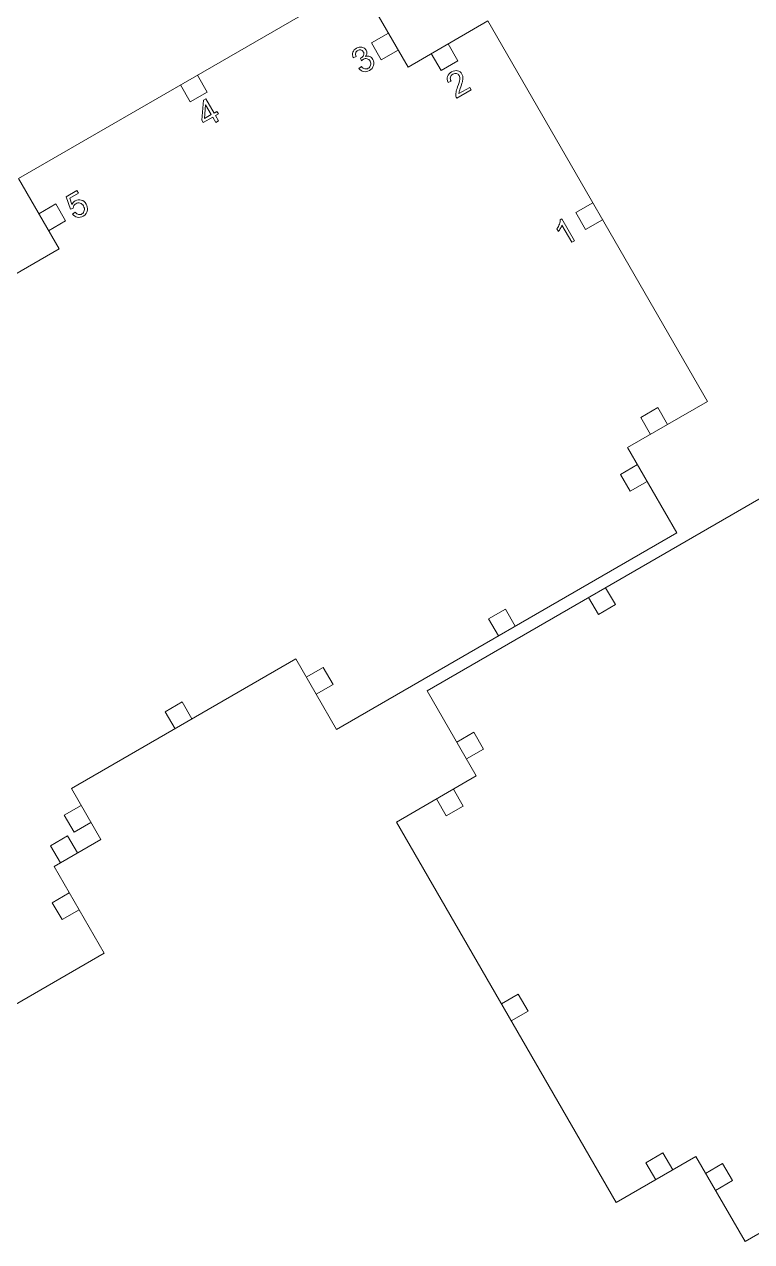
# Model space of a CAD drawing. Header units: millimetres. Extents: x -302 to 299, y -151 to 290.
# Drawn here: x -128.1 to 46.4, y -151.2 to 140.6 of the extents above; entities that cross this region are included whole.
import ezdxf

# ---------------------------------------------------------------- set-up
doc = ezdxf.new("R2010")
doc.units = ezdxf.units.MM
doc.header["$MEASUREMENT"] = 0
doc.layers.add('Layer 1', color=7, linetype='Continuous')

msp = doc.modelspace()

# ---------------------------------------------------------------- linework, layer by layer
at = {"layer": 'Layer 1', "lineweight": 9}
for points in [[(-120.9787, -61.2683), (-120.9787, -61.2683), (-109.7628, -54.7931), (-109.7628, -54.7931), (-109.7628, -54.7931), (-109.7628, -54.7931), (-116.7958, -42.611), (-116.7958, -42.611), (-116.7958, -42.611), (-116.7958, -42.611), (-62.9834, -11.5425), (-62.9834, -11.5425), (-62.9834, -11.5425), (-62.9834, -11.5425), (-53.2337, -28.4289), (-53.2337, -28.4289), (-53.2337, -28.4289), (-53.2337, -28.4289), (28.4301, 18.7195), (28.4301, 18.7195), (28.4301, 18.7195), (28.4301, 18.7195), (16.6431, 39.1354), (16.6431, 39.1354), (16.6431, 39.1354), (16.6431, 39.1354), (35.7993, 50.195), (35.7993, 50.195), (35.7993, 50.195), (35.7993, 50.195), (-16.8799, 141.4378), (-16.8799, 141.4378), (-16.8799, 141.4378), (-16.8799, 141.4378), (-36.0358, 130.3782), (-36.0358, 130.3782), (-36.0358, 130.3782), (-36.0358, 130.3782), (-47.8228, 150.7938), (-47.8228, 150.7938), (-47.8228, 150.7938), (-47.8228, 150.7938), (-129.4866, 103.6451), (-129.4866, 103.6451), (-129.4866, 103.6451), (-129.4866, 103.6451), (-119.7365, 86.7579), (-119.7365, 86.7579), (-119.7365, 86.7579), (-119.7365, 86.7579), (-173.5493, 55.6888), (-173.5493, 55.6888), (-173.5493, 55.6888), (-173.5493, 55.6888), (-180.5829, 67.8709), (-180.5829, 67.8709), (-180.5829, 67.8709), (-180.5829, 67.8709), (-191.7988, 61.3957), (-191.7988, 61.3957), (-191.7988, 61.3957), (-191.7988, 61.3957), (-203.8289, 82.2322), (-203.8289, 82.2322), (-203.8289, 82.2322), (-203.8289, 82.2322), (-302.1283, 25.479), (-302.1283, 25.479), (-302.1283, 25.479), (-302.1283, 25.479), (-285.6839, -3.0028), (-285.6839, -3.0028), (-285.6839, -3.0028), (-285.6839, -3.0028), (-300.8071, -11.7341), (-300.8071, -11.7341), (-300.8071, -11.7341), (-300.8071, -11.7341), (-238.8149, -119.1076), (-238.8149, -119.1076), (-238.8149, -119.1076), (-238.8149, -119.1076), (-223.692, -110.3764), (-223.692, -110.3764), (-223.692, -110.3764), (-223.692, -110.3764), (-207.248, -138.8579), (-207.248, -138.8579), (-207.248, -138.8579), (-207.248, -138.8579), (-108.9486, -82.1048), (-108.9486, -82.1048), (-108.9486, -82.1048), (-108.9486, -82.1048), (-120.9787, -61.2683), (-120.9787, -61.2683)], [(117.956, 60.8266), (117.956, 60.8266), (106.7401, 54.3514), (106.7401, 54.3514), (106.7401, 54.3514), (106.7401, 54.3514), (113.7731, 42.1693), (113.7731, 42.1693), (113.7731, 42.1693), (113.7731, 42.1693), (59.9607, 11.1008), (59.9607, 11.1008), (59.9607, 11.1008), (59.9607, 11.1008), (50.211, 27.9872), (50.211, 27.9872), (50.211, 27.9872), (50.211, 27.9872), (-31.4528, -19.1612), (-31.4528, -19.1612), (-31.4528, -19.1612), (-31.4528, -19.1612), (-19.6658, -39.5771), (-19.6658, -39.5771), (-19.6658, -39.5771), (-19.6658, -39.5771), (-38.822, -50.6367), (-38.822, -50.6367), (-38.822, -50.6367), (-38.822, -50.6367), (13.8572, -141.8795), (13.8572, -141.8795), (13.8572, -141.8795), (13.8572, -141.8795), (33.0131, -130.8199), (33.0131, -130.8199), (33.0131, -130.8199), (33.0131, -130.8199), (44.8001, -151.2355), (44.8001, -151.2355), (44.8001, -151.2355), (44.8001, -151.2355), (126.4639, -104.0868), (126.4639, -104.0868), (126.4639, -104.0868), (126.4639, -104.0868), (116.7138, -87.1996), (116.7138, -87.1996), (116.7138, -87.1996), (116.7138, -87.1996), (170.5266, -56.1305), (170.5266, -56.1305), (170.5266, -56.1305), (170.5266, -56.1305), (177.5602, -68.3126), (177.5602, -68.3126), (177.5602, -68.3126), (177.5602, -68.3126), (188.7761, -61.8374), (188.7761, -61.8374), (188.7761, -61.8374), (188.7761, -61.8374), (200.8062, -82.6739), (200.8062, -82.6739), (200.8062, -82.6739), (200.8062, -82.6739), (299.1056, -25.9207), (299.1056, -25.9207), (299.1056, -25.9207), (299.1056, -25.9207), (282.6612, 2.5611), (282.6612, 2.5611), (282.6612, 2.5611), (282.6612, 2.5611), (297.7844, 11.2924), (297.7844, 11.2924), (297.7844, 11.2924), (297.7844, 11.2924), (235.7922, 118.6659), (235.7922, 118.6659), (235.7922, 118.6659), (235.7922, 118.6659), (220.6693, 109.9347), (220.6693, 109.9347), (220.6693, 109.9347), (220.6693, 109.9347), (204.2253, 138.4162), (204.2253, 138.4162), (204.2253, 138.4162), (204.2253, 138.4162), (105.9259, 81.6631), (105.9259, 81.6631), (105.9259, 81.6631), (105.9259, 81.6631), (117.956, 60.8266), (117.956, 60.8266)]]:
    msp.add_open_spline(points, degree=3, knots=[0, 0, 0, 0, 0.04, 0.04, 0.04, 0.04, 0.08, 0.08, 0.08, 0.08, 0.12, 0.12, 0.12, 0.12, 0.16, 0.16, 0.16, 0.16, 0.2, 0.2, 0.2, 0.2, 0.24, 0.24, 0.24, 0.24, 0.28, 0.28, 0.28, 0.28, 0.32, 0.32, 0.32, 0.32, 0.36, 0.36, 0.36, 0.36, 0.4, 0.4, 0.4, 0.4, 0.44, 0.44, 0.44, 0.44, 0.48, 0.48, 0.48, 0.48, 0.52, 0.52, 0.52, 0.52, 0.56, 0.56, 0.56, 0.56, 0.6, 0.6, 0.6, 0.6, 0.64, 0.64, 0.64, 0.64, 0.68, 0.68, 0.68, 0.68, 0.72, 0.72, 0.72, 0.72, 0.76, 0.76, 0.76, 0.76, 0.8, 0.8, 0.8, 0.8, 0.84, 0.84, 0.84, 0.84, 0.88, 0.88, 0.88, 0.88, 0.92, 0.92, 0.92, 0.92, 1, 1, 1, 1], dxfattribs=at)
at = {"layer": 'Layer 1', "color": 250, "lineweight": 9}
for points in [[(-38.3808, 134.4396), (-38.3808, 134.4396), (-42.4502, 132.0901), (-42.4502, 132.0901), (-42.4502, 132.0901), (-42.4502, 132.0901), (-44.7997, 136.1596), (-44.7997, 136.1596), (-44.7997, 136.1596), (-44.7997, 136.1596), (-40.7303, 138.5091), (-40.7303, 138.5091)], [(-26.4132, 135.9337), (-26.4132, 135.9337), (-24.0637, 131.8642), (-24.0637, 131.8642), (-24.0637, 131.8642), (-24.0637, 131.8642), (-28.1332, 129.5147), (-28.1332, 129.5147), (-28.1332, 129.5147), (-28.1332, 129.5147), (-30.4827, 133.5842), (-30.4827, 133.5842)], [(-86.5592, 128.4292), (-86.5592, 128.4292), (-84.2097, 124.3597), (-84.2097, 124.3597), (-84.2097, 124.3597), (-84.2097, 124.3597), (-88.2791, 122.0102), (-88.2791, 122.0102), (-88.2791, 122.0102), (-88.2791, 122.0102), (-90.6286, 126.0797), (-90.6286, 126.0797)], [(-124.6115, 95.2015), (-124.6115, 95.2015), (-120.542, 97.551), (-120.542, 97.551), (-120.542, 97.551), (-120.542, 97.551), (-118.1925, 93.4815), (-118.1925, 93.4815), (-118.1925, 93.4815), (-118.1925, 93.4815), (-122.262, 91.132), (-122.262, 91.132)], [(10.6345, 93.7816), (10.6345, 93.7816), (6.565, 91.4321), (6.565, 91.4321), (6.565, 91.4321), (6.565, 91.4321), (4.2155, 95.5016), (4.2155, 95.5016), (4.2155, 95.5016), (4.2155, 95.5016), (8.285, 97.8511), (8.285, 97.8511)], [(22.1518, 42.3157), (22.1518, 42.3157), (19.8023, 46.3851), (19.8023, 46.3851), (19.8023, 46.3851), (19.8023, 46.3851), (23.8717, 48.7346), (23.8717, 48.7346), (23.8717, 48.7346), (23.8717, 48.7346), (26.2212, 44.6652), (26.2212, 44.6652)], [(21.3374, 31.0042), (21.3374, 31.0042), (17.2679, 28.6547), (17.2679, 28.6547), (17.2679, 28.6547), (17.2679, 28.6547), (14.9184, 32.7241), (14.9184, 32.7241), (14.9184, 32.7241), (14.9184, 32.7241), (18.9879, 35.0736), (18.9879, 35.0736)], [(11.353, 5.5526), (11.353, 5.5526), (13.7025, 1.4831), (13.7025, 1.4831), (13.7025, 1.4831), (13.7025, 1.4831), (9.633, -0.8664), (9.633, -0.8664), (9.633, -0.8664), (9.633, -0.8664), (7.2835, 3.2031), (7.2835, 3.2031)], [(-14.3757, -5.9943), (-14.3757, -5.9943), (-16.7252, -1.9248), (-16.7252, -1.9248), (-16.7252, -1.9248), (-16.7252, -1.9248), (-12.6557, 0.4247), (-12.6557, 0.4247), (-12.6557, 0.4247), (-12.6557, 0.4247), (-10.3062, -3.6448), (-10.3062, -3.6448)], [(-60.4577, -15.9167), (-60.4577, -15.9167), (-56.3883, -13.5672), (-56.3883, -13.5672), (-56.3883, -13.5672), (-56.3883, -13.5672), (-54.0388, -17.6366), (-54.0388, -17.6366), (-54.0388, -17.6366), (-54.0388, -17.6366), (-58.1082, -19.9861), (-58.1082, -19.9861)], [(-91.9457, -28.2682), (-91.9457, -28.2682), (-94.2952, -24.1988), (-94.2952, -24.1988), (-94.2952, -24.1988), (-94.2952, -24.1988), (-90.2258, -21.8493), (-90.2258, -21.8493), (-90.2258, -21.8493), (-90.2258, -21.8493), (-87.8763, -25.9187), (-87.8763, -25.9187)], [(-24.3601, -31.4459), (-24.3601, -31.4459), (-20.2906, -29.0964), (-20.2906, -29.0964), (-20.2906, -29.0964), (-20.2906, -29.0964), (-17.9411, -33.1659), (-17.9411, -33.1659), (-17.9411, -33.1659), (-17.9411, -33.1659), (-22.0106, -35.5154), (-22.0106, -35.5154)], [(-25.1745, -42.7574), (-25.1745, -42.7574), (-22.825, -46.8268), (-22.825, -46.8268), (-22.825, -46.8268), (-22.825, -46.8268), (-26.8944, -49.1763), (-26.8944, -49.1763), (-26.8944, -49.1763), (-26.8944, -49.1763), (-29.2439, -45.1069), (-29.2439, -45.1069)], [(-112.1033, -50.739), (-112.1033, -50.739), (-116.1727, -53.0885), (-116.1727, -53.0885), (-116.1727, -53.0885), (-116.1727, -53.0885), (-118.5222, -49.0191), (-118.5222, -49.0191), (-118.5222, -49.0191), (-118.5222, -49.0191), (-114.4528, -46.6696), (-114.4528, -46.6696)], [(-119.4401, -60.3801), (-119.4401, -60.3801), (-121.7896, -56.3106), (-121.7896, -56.3106), (-121.7896, -56.3106), (-121.7896, -56.3106), (-117.7201, -53.9611), (-117.7201, -53.9611), (-117.7201, -53.9611), (-117.7201, -53.9611), (-115.3706, -58.0306), (-115.3706, -58.0306)], [(-114.9638, -71.6867), (-114.9638, -71.6867), (-119.0332, -74.0362), (-119.0332, -74.0362), (-119.0332, -74.0362), (-119.0332, -74.0362), (-121.3827, -69.9667), (-121.3827, -69.9667), (-121.3827, -69.9667), (-121.3827, -69.9667), (-117.3133, -67.6172), (-117.3133, -67.6172)], [(-13.6572, -94.2233), (-13.6572, -94.2233), (-9.5877, -91.8738), (-9.5877, -91.8738), (-9.5877, -91.8738), (-9.5877, -91.8738), (-7.2382, -95.9433), (-7.2382, -95.9433), (-7.2382, -95.9433), (-7.2382, -95.9433), (-11.3077, -98.2928), (-11.3077, -98.2928)], [(23.3905, -136.3754), (23.3905, -136.3754), (21.041, -132.306), (21.041, -132.306), (21.041, -132.306), (21.041, -132.306), (25.1105, -129.9565), (25.1105, -129.9565), (25.1105, -129.9565), (25.1105, -129.9565), (27.46, -134.0259), (27.46, -134.0259)], [(35.3581, -134.8814), (35.3581, -134.8814), (39.4275, -132.5319), (39.4275, -132.5319), (39.4275, -132.5319), (39.4275, -132.5319), (41.777, -136.6013), (41.777, -136.6013), (41.777, -136.6013), (41.777, -136.6013), (37.7076, -138.9508), (37.7076, -138.9508)]]:
    msp.add_open_spline(points, degree=3, knots=[0, 0, 0, 0, 0.25, 0.25, 0.25, 0.25, 0.5, 0.5, 0.5, 0.5, 1, 1, 1, 1], dxfattribs=at)
at = {"layer": 'Layer 1', "color": 242, "lineweight": 9}
for points, knots in [([(-47.8323, 130.0571), (-47.8323, 130.0571), (-47.2377, 130.5145), (-47.2377, 130.5145), (-47.2377, 130.5145), (-46.9522, 130.1921), (-46.6746, 130.0021), (-46.4043, 129.943), (-46.4043, 129.943), (-46.1327, 129.8847), (-45.8699, 129.929), (-45.6145, 130.0764), (-45.6145, 130.0764), (-45.3114, 130.2514), (-45.1154, 130.5047), (-45.0278, 130.8356), (-45.0278, 130.8356), (-44.9414, 131.1657), (-44.9867, 131.4867), (-45.1659, 131.797), (-45.1659, 131.797), (-45.3366, 132.0928), (-45.5742, 132.2815), (-45.8781, 132.3618), (-45.8781, 132.3618), (-46.1832, 132.4415), (-46.4846, 132.3963), (-46.7827, 132.2241), (-46.7827, 132.2241), (-46.9049, 132.1536), (-47.0423, 132.0416), (-47.1957, 131.8895), (-47.1957, 131.8895), (-47.1957, 131.8895), (-47.4503, 132.4969), (-47.4503, 132.4969), (-47.4503, 132.4969), (-47.4047, 132.5168), (-47.3691, 132.5341), (-47.3421, 132.5496), (-47.3421, 132.5496), (-47.0684, 132.7077), (-46.8632, 132.9222), (-46.7257, 133.1922), (-46.7257, 133.1922), (-46.5883, 133.4622), (-46.606, 133.7469), (-46.7782, 134.0452), (-46.7782, 134.0452), (-46.9144, 134.281), (-47.1086, 134.4312), (-47.3576, 134.4927), (-47.3576, 134.4927), (-47.6073, 134.5555), (-47.859, 134.5145), (-48.1119, 134.3684), (-48.1119, 134.3684), (-48.3625, 134.2238), (-48.5256, 134.0237), (-48.6015, 133.7713), (-48.6015, 133.7713), (-48.6779, 133.517), (-48.6486, 133.2179), (-48.5142, 132.875), (-48.5142, 132.875), (-48.5142, 132.875), (-49.2246, 132.6181), (-49.2246, 132.6181), (-49.2246, 132.6181), (-49.3961, 133.0958), (-49.4098, 133.5343), (-49.268, 133.9324), (-49.268, 133.9324), (-49.1251, 134.331), (-48.8471, 134.6511), (-48.4316, 134.891), (-48.4316, 134.891), (-48.1456, 135.0561), (-47.8457, 135.1462), (-47.5345, 135.163), (-47.5345, 135.163), (-47.2224, 135.1785), (-46.9412, 135.1176), (-46.6901, 134.9791), (-46.6901, 134.9791), (-46.4403, 134.8399), (-46.2457, 134.6524), (-46.1074, 134.4128), (-46.1074, 134.4128), (-45.9769, 134.1868), (-45.9187, 133.945), (-45.933, 133.6875), (-45.933, 133.6875), (-45.948, 133.4311), (-46.0422, 133.1796), (-46.2171, 132.932), (-46.2171, 132.932), (-45.8657, 133.0403), (-45.5389, 133.0303), (-45.2361, 132.9036), (-45.2361, 132.9036), (-44.9351, 132.7776), (-44.6866, 132.5447), (-44.4911, 132.2061), (-44.4911, 132.2061), (-44.2265, 131.7478), (-44.1684, 131.2632), (-44.3191, 130.751), (-44.3191, 130.751), (-44.4685, 130.2394), (-44.7997, 129.8365), (-45.3105, 129.5416), (-45.3105, 129.5416), (-45.7712, 129.2756), (-46.2327, 129.1915), (-46.6958, 129.2908), (-46.6958, 129.2908), (-47.1581, 129.3889), (-47.537, 129.6443), (-47.8323, 130.0571)], [0, 0, 0, 0, 0.03225806, 0.03225806, 0.03225806, 0.03225806, 0.06451613, 0.06451613, 0.06451613, 0.06451613, 0.09677419, 0.09677419, 0.09677419, 0.09677419, 0.12903226, 0.12903226, 0.12903226, 0.12903226, 0.16129032, 0.16129032, 0.16129032, 0.16129032, 0.19354839, 0.19354839, 0.19354839, 0.19354839, 0.22580645, 0.22580645, 0.22580645, 0.22580645, 0.25806452, 0.25806452, 0.25806452, 0.25806452, 0.29032258, 0.29032258, 0.29032258, 0.29032258, 0.32258065, 0.32258065, 0.32258065, 0.32258065, 0.35483871, 0.35483871, 0.35483871, 0.35483871, 0.38709677, 0.38709677, 0.38709677, 0.38709677, 0.41935484, 0.41935484, 0.41935484, 0.41935484, 0.4516129, 0.4516129, 0.4516129, 0.4516129, 0.48387097, 0.48387097, 0.48387097, 0.48387097, 0.51612903, 0.51612903, 0.51612903, 0.51612903, 0.5483871, 0.5483871, 0.5483871, 0.5483871, 0.58064516, 0.58064516, 0.58064516, 0.58064516, 0.61290323, 0.61290323, 0.61290323, 0.61290323, 0.64516129, 0.64516129, 0.64516129, 0.64516129, 0.67741935, 0.67741935, 0.67741935, 0.67741935, 0.70967742, 0.70967742, 0.70967742, 0.70967742, 0.74193548, 0.74193548, 0.74193548, 0.74193548, 0.77419355, 0.77419355, 0.77419355, 0.77419355, 0.80645161, 0.80645161, 0.80645161, 0.80645161, 0.83870968, 0.83870968, 0.83870968, 0.83870968, 0.87096774, 0.87096774, 0.87096774, 0.87096774, 0.90322581, 0.90322581, 0.90322581, 0.90322581, 0.93548387, 0.93548387, 0.93548387, 0.93548387, 1, 1, 1, 1]), ([(-21.2569, 125.5016), (-21.2569, 125.5016), (-20.8992, 124.8821), (-20.8992, 124.8821), (-20.8992, 124.8821), (-20.8992, 124.8821), (-24.3686, 122.879), (-24.3686, 122.879), (-24.3686, 122.879), (-24.4631, 123.0314), (-24.5248, 123.1946), (-24.5523, 123.3693), (-24.5523, 123.3693), (-24.6012, 123.6572), (-24.5935, 123.9712), (-24.5318, 124.3131), (-24.5318, 124.3131), (-24.4683, 124.6545), (-24.3402, 125.082), (-24.1473, 125.5943), (-24.1473, 125.5943), (-23.8467, 126.3918), (-23.6744, 126.9851), (-23.632, 127.3746), (-23.632, 127.3746), (-23.5889, 127.7628), (-23.6383, 128.0797), (-23.7787, 128.3229), (-23.7787, 128.3229), (-23.9261, 128.5783), (-24.1419, 128.7405), (-24.4257, 128.8113), (-24.4257, 128.8113), (-24.7099, 128.8803), (-24.9989, 128.8307), (-25.2923, 128.6613), (-25.2923, 128.6613), (-25.6026, 128.4821), (-25.7971, 128.246), (-25.8749, 127.9517), (-25.8749, 127.9517), (-25.9547, 127.6581), (-25.8998, 127.3459), (-25.7126, 127.0157), (-25.7126, 127.0157), (-25.7126, 127.0157), (-26.4137, 126.7005), (-26.4137, 126.7005), (-26.4137, 126.7005), (-26.6542, 127.2216), (-26.7005, 127.6968), (-26.5543, 128.1266), (-26.5543, 128.1266), (-26.4081, 128.5565), (-26.0845, 128.9159), (-25.5859, 129.2038), (-25.5859, 129.2038), (-25.0824, 129.4945), (-24.6029, 129.584), (-24.1487, 129.4747), (-24.1487, 129.4747), (-23.6926, 129.3649), (-23.3463, 129.1037), (-23.1079, 128.6907), (-23.1079, 128.6907), (-22.9865, 128.4805), (-22.9101, 128.2492), (-22.8797, 127.9962), (-22.8797, 127.9962), (-22.8481, 127.7441), (-22.8676, 127.4477), (-22.9377, 127.1089), (-22.9377, 127.1089), (-23.0071, 126.7691), (-23.1605, 126.27), (-23.3978, 125.6115), (-23.3978, 125.6115), (-23.5963, 125.0635), (-23.7174, 124.7003), (-23.7604, 124.5206), (-23.7604, 124.5206), (-23.8041, 124.3423), (-23.8274, 124.174), (-23.8317, 124.015), (-23.8317, 124.015), (-23.8317, 124.015), (-21.2569, 125.5016), (-21.2569, 125.5016)], [0, 0, 0, 0, 0.04347826, 0.04347826, 0.04347826, 0.04347826, 0.08695652, 0.08695652, 0.08695652, 0.08695652, 0.13043478, 0.13043478, 0.13043478, 0.13043478, 0.17391304, 0.17391304, 0.17391304, 0.17391304, 0.2173913, 0.2173913, 0.2173913, 0.2173913, 0.26086957, 0.26086957, 0.26086957, 0.26086957, 0.30434783, 0.30434783, 0.30434783, 0.30434783, 0.34782609, 0.34782609, 0.34782609, 0.34782609, 0.39130435, 0.39130435, 0.39130435, 0.39130435, 0.43478261, 0.43478261, 0.43478261, 0.43478261, 0.47826087, 0.47826087, 0.47826087, 0.47826087, 0.52173913, 0.52173913, 0.52173913, 0.52173913, 0.56521739, 0.56521739, 0.56521739, 0.56521739, 0.60869565, 0.60869565, 0.60869565, 0.60869565, 0.65217391, 0.65217391, 0.65217391, 0.65217391, 0.69565217, 0.69565217, 0.69565217, 0.69565217, 0.73913043, 0.73913043, 0.73913043, 0.73913043, 0.7826087, 0.7826087, 0.7826087, 0.7826087, 0.82608696, 0.82608696, 0.82608696, 0.82608696, 0.86956522, 0.86956522, 0.86956522, 0.86956522, 0.91304348, 0.91304348, 0.91304348, 0.91304348, 1, 1, 1, 1]), ([(-82.1701, 117.1198), (-82.1701, 117.1198), (-82.8954, 118.376), (-82.8954, 118.376), (-82.8954, 118.376), (-82.8954, 118.376), (-85.1721, 117.0615), (-85.1721, 117.0615), (-85.1721, 117.0615), (-85.1721, 117.0615), (-85.5136, 117.653), (-85.5136, 117.653), (-85.5136, 117.653), (-85.5136, 117.653), (-85.0819, 122.4369), (-85.0819, 122.4369), (-85.0819, 122.4369), (-85.0819, 122.4369), (-84.5552, 122.741), (-84.5552, 122.741), (-84.5552, 122.741), (-84.5552, 122.741), (-82.5917, 119.34), (-82.5917, 119.34), (-82.5917, 119.34), (-82.5917, 119.34), (-81.8828, 119.7493), (-81.8828, 119.7493), (-81.8828, 119.7493), (-81.8828, 119.7493), (-81.5413, 119.1578), (-81.5413, 119.1578), (-81.5413, 119.1578), (-81.5413, 119.1578), (-82.2502, 118.7485), (-82.2502, 118.7485), (-82.2502, 118.7485), (-82.2502, 118.7485), (-81.5249, 117.4923), (-81.5249, 117.4923), (-81.5249, 117.4923), (-81.5249, 117.4923), (-82.1701, 117.1198), (-82.1701, 117.1198)], [0, 0, 0, 0, 0.08333333, 0.08333333, 0.08333333, 0.08333333, 0.16666667, 0.16666667, 0.16666667, 0.16666667, 0.25, 0.25, 0.25, 0.25, 0.33333333, 0.33333333, 0.33333333, 0.33333333, 0.41666667, 0.41666667, 0.41666667, 0.41666667, 0.5, 0.5, 0.5, 0.5, 0.58333333, 0.58333333, 0.58333333, 0.58333333, 0.66666667, 0.66666667, 0.66666667, 0.66666667, 0.75, 0.75, 0.75, 0.75, 0.83333333, 0.83333333, 0.83333333, 0.83333333, 1, 1, 1, 1]), ([(-83.2369, 118.9675), (-83.2369, 118.9675), (-84.6028, 121.3334), (-84.6028, 121.3334), (-84.6028, 121.3334), (-84.6028, 121.3334), (-84.8794, 118.0192), (-84.8794, 118.0192), (-84.8794, 118.0192), (-84.8794, 118.0192), (-83.2369, 118.9675), (-83.2369, 118.9675)], [0, 0, 0, 0, 0.25, 0.25, 0.25, 0.25, 0.5, 0.5, 0.5, 0.5, 1, 1, 1, 1]), ([(-116.5166, 95.1121), (-116.5166, 95.1121), (-115.8728, 95.5604), (-115.8728, 95.5604), (-115.8728, 95.5604), (-115.6321, 95.2594), (-115.3736, 95.0796), (-115.0955, 95.0185), (-115.0955, 95.0185), (-114.8162, 94.9582), (-114.5483, 95.0021), (-114.2904, 95.1509), (-114.2904, 95.1509), (-113.9801, 95.3301), (-113.7851, 95.5992), (-113.7059, 95.9561), (-113.7059, 95.9561), (-113.6263, 96.3148), (-113.698, 96.6874), (-113.9209, 97.0735), (-113.9209, 97.0735), (-114.1333, 97.4413), (-114.4031, 97.6717), (-114.7325, 97.7651), (-114.7325, 97.7651), (-115.0618, 97.8585), (-115.3932, 97.8089), (-115.7281, 97.6156), (-115.7281, 97.6156), (-115.9358, 97.4956), (-116.0953, 97.34), (-116.2084, 97.1493), (-116.2084, 97.1493), (-116.3214, 96.9585), (-116.3816, 96.7608), (-116.3902, 96.5555), (-116.3902, 96.5555), (-116.3902, 96.5555), (-117.0403, 96.2844), (-117.0403, 96.2844), (-117.0403, 96.2844), (-117.0403, 96.2844), (-118.0884, 99.2738), (-118.0884, 99.2738), (-118.0884, 99.2738), (-118.0884, 99.2738), (-115.478, 100.7809), (-115.478, 100.7809), (-115.478, 100.7809), (-115.478, 100.7809), (-115.1224, 100.165), (-115.1224, 100.165), (-115.1224, 100.165), (-115.1224, 100.165), (-117.2171, 98.9556), (-117.2171, 98.9556), (-117.2171, 98.9556), (-117.2171, 98.9556), (-116.6864, 97.3817), (-116.6864, 97.3817), (-116.6864, 97.3817), (-116.4981, 97.7837), (-116.2304, 98.0849), (-115.8845, 98.2846), (-115.8845, 98.2846), (-115.4263, 98.5491), (-114.9483, 98.6132), (-114.4497, 98.4775), (-114.4497, 98.4775), (-113.9509, 98.3418), (-113.5576, 98.0246), (-113.2698, 97.5261), (-113.2698, 97.5261), (-112.9953, 97.0507), (-112.8975, 96.5596), (-112.9741, 96.0543), (-112.9741, 96.0543), (-113.0665, 95.4355), (-113.4032, 94.9576), (-113.9849, 94.6218), (-113.9849, 94.6218), (-114.4627, 94.3459), (-114.9295, 94.254), (-115.3858, 94.3474), (-115.3858, 94.3474), (-115.8423, 94.4408), (-116.2191, 94.6957), (-116.5166, 95.1121)], [0, 0, 0, 0, 0.04347826, 0.04347826, 0.04347826, 0.04347826, 0.08695652, 0.08695652, 0.08695652, 0.08695652, 0.13043478, 0.13043478, 0.13043478, 0.13043478, 0.17391304, 0.17391304, 0.17391304, 0.17391304, 0.2173913, 0.2173913, 0.2173913, 0.2173913, 0.26086957, 0.26086957, 0.26086957, 0.26086957, 0.30434783, 0.30434783, 0.30434783, 0.30434783, 0.34782609, 0.34782609, 0.34782609, 0.34782609, 0.39130435, 0.39130435, 0.39130435, 0.39130435, 0.43478261, 0.43478261, 0.43478261, 0.43478261, 0.47826087, 0.47826087, 0.47826087, 0.47826087, 0.52173913, 0.52173913, 0.52173913, 0.52173913, 0.56521739, 0.56521739, 0.56521739, 0.56521739, 0.60869565, 0.60869565, 0.60869565, 0.60869565, 0.65217391, 0.65217391, 0.65217391, 0.65217391, 0.69565217, 0.69565217, 0.69565217, 0.69565217, 0.73913043, 0.73913043, 0.73913043, 0.73913043, 0.7826087, 0.7826087, 0.7826087, 0.7826087, 0.82608696, 0.82608696, 0.82608696, 0.82608696, 0.86956522, 0.86956522, 0.86956522, 0.86956522, 0.91304348, 0.91304348, 0.91304348, 0.91304348, 1, 1, 1, 1]), ([(3.9063, 88.7454), (3.9063, 88.7454), (3.2623, 88.3736), (3.2623, 88.3736), (3.2623, 88.3736), (3.2623, 88.3736), (0.8916, 92.4798), (0.8916, 92.4798), (0.8916, 92.4798), (0.8218, 92.2422), (0.7043, 91.9773), (0.5379, 91.684), (0.5379, 91.684), (0.3703, 91.3901), (0.2084, 91.1484), (0.0504, 90.9594), (0.0504, 90.9594), (0.0504, 90.9594), (-0.3087, 91.5814), (-0.3087, 91.5814), (-0.3087, 91.5814), (-0.0464, 91.9594), (0.1504, 92.3467), (0.2815, 92.7435), (0.2815, 92.7435), (0.4106, 93.1406), (0.4678, 93.4848), (0.449, 93.777), (0.449, 93.777), (0.449, 93.777), (0.8632, 94.0161), (0.8632, 94.0161), (0.8632, 94.0161), (0.8632, 94.0161), (3.9063, 88.7454), (3.9063, 88.7454)], [0, 0, 0, 0, 0.1, 0.1, 0.1, 0.1, 0.2, 0.2, 0.2, 0.2, 0.3, 0.3, 0.3, 0.3, 0.4, 0.4, 0.4, 0.4, 0.5, 0.5, 0.5, 0.5, 0.6, 0.6, 0.6, 0.6, 0.7, 0.7, 0.7, 0.7, 0.8, 0.8, 0.8, 0.8, 1, 1, 1, 1])]:
    msp.add_open_spline(points, degree=3, knots=knots, dxfattribs=at)

doc.saveas('drawing.dxf')
